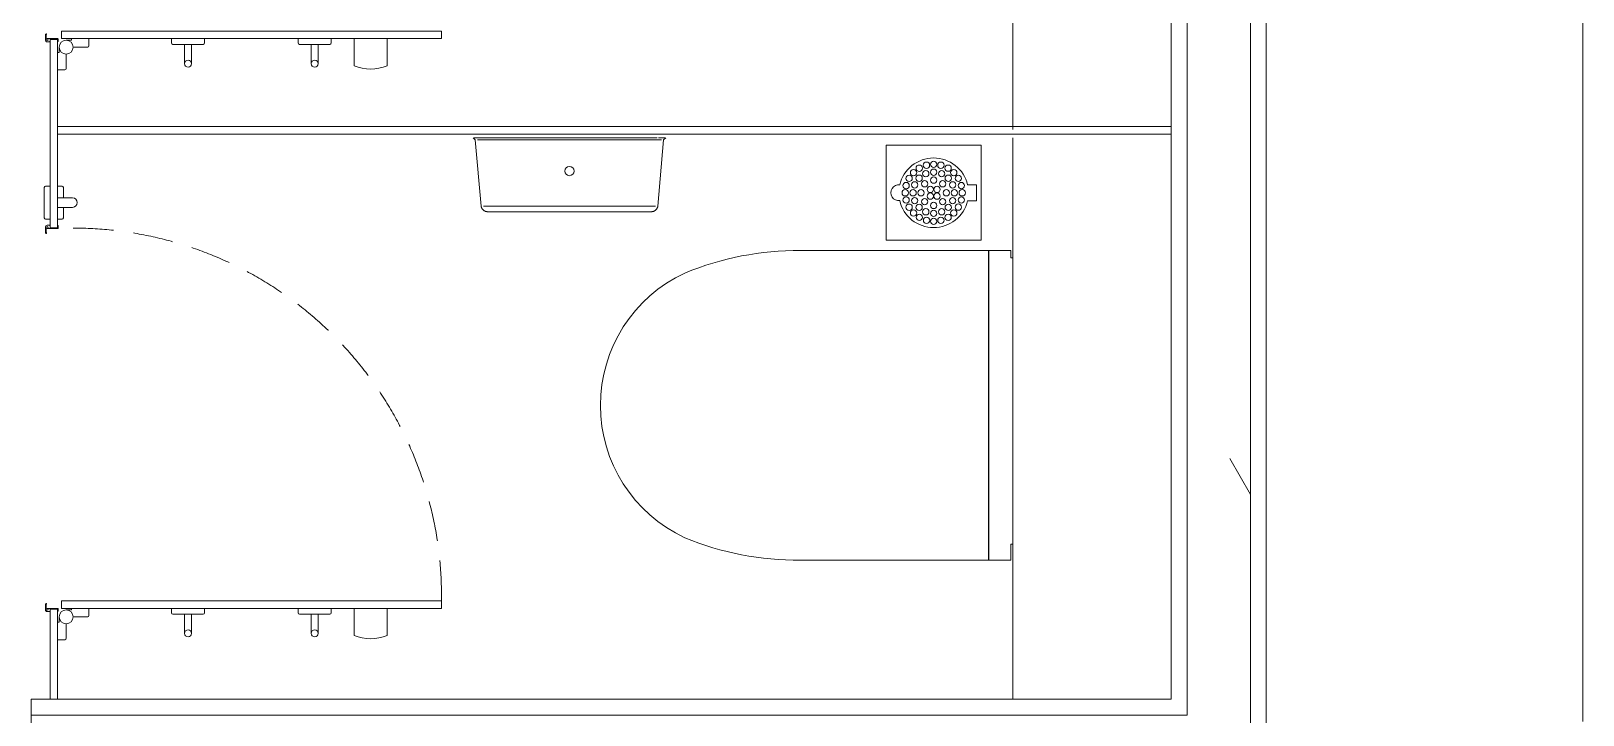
# Model space of a CAD drawing. Header units: millimetres. Extents: x -1834842 to 700335, y -490313101 to 518363.
# Drawn here: x -1238547 to -1236097, y 224704 to 225785 of the extents above; entities that cross this region are included whole.
import ezdxf

# ---------------------------------------------------------------- set-up
doc = ezdxf.new("R2010")
doc.units = ezdxf.units.MM
doc.header["$LTSCALE"] = 0.5
doc.linetypes.add('DASHED', pattern=[19.05, 12.7, -6.35])
doc.layers.get('0').update_dxf_attribs({"color": 8})
for name, color, linetype, lineweight in [('0-1', 8, 'Continuous', 5), ('A-_FURT----_E', 6, 'Continuous', 9), ('A-_WALL----_H-1', 7, 'Continuous', 9)]:
    doc.layers.add(name, color=color, linetype=linetype, lineweight=lineweight)
doc.layers.add('0-LOWER ROOF', color=7, linetype='Continuous')
for name, color, linetype, lineweight, true_color in [('A-_GENM----_M', 6, 'Continuous', 9, 0xff00ff), ('A-_WALL----_E', 6, 'Continuous', 9, 0xff00ff), ('A-_WALLPRTN_E-1', 6, 'Continuous', 18, 0xff00ff), ('M-_SANIFIXR_E', 6, 'Continuous', 9, 0xff00ff)]:
    doc.layers.add(name, color=color, linetype=linetype, lineweight=lineweight, true_color=true_color)

# ---------------------------------------------------------------- blocks, each defined once
blk = doc.blocks.new('1599_DB_A_BLK3_1STGD_R21_rvt-2-BLK 2 LOWER ROOF PLAN')
at = {"color": 8}
for p, q in [((-164738.5, -125336.9), (-164138.5, -125336.9)), ((-164738.5, -125348.9), (-164738.5, -125336.9)), ((-164138.5, -125336.9), (-164138.5, -125348.9)), ((-164763.7, -125350.9), (-164763.7, -125342.9)), ((-164762.5, -125342.9), (-164762.5, -125350.6)), ((-164760.7, -125349.4), (-164760.7, -125348.9)), ((-164760.7, -125348.9), (-164744.2, -125348.9)), ((-164757.4, -125353.9), (-164760.7, -125353.9)), ((-164756.4, -125648.9), (-164756.4, -125348.9)), ((-164756.4, -125348.9), (-164744.4, -125348.9)), ((-164744.4, -125350.1), (-164756.4, -125350.1)), ((-164756.4, -125350.1), (-164756.4, -125352.9)), ((-164744.4, -125348.9), (-164744.4, -125648.9)), ((-164744.4, -125353.9), (-164744.4, -125350.1)), ((-164743.7, -125349.4), (-164743.7, -125352.9)), ((-164742, -125370.9), (-164742, -125362.4)), ((-164138.5, -125348.9), (-164738.5, -125348.9)), ((-164722.4, -125351.3), (-164730.9, -125351.3)), ((-164694.9, -125348.9), (-164722.4, -125348.9)), ((-164722.4, -125348.9), (-164722.4, -125351.3)), ((-164719.9, -125362.4), (-164696.9, -125362.4)), ((-164694.9, -125360.4), (-164694.9, -125348.9)), ((-164564.5, -125355.9), (-164564.5, -125348.9)), ((-164514.5, -125357.9), (-164562.5, -125357.9)), ((-164544, -125388.4), (-164544, -125357.9)), ((-164533, -125388.4), (-164533, -125357.9)), ((-164512.5, -125348.9), (-164512.5, -125355.9)), ((-164364.5, -125355.9), (-164364.5, -125348.9)), ((-164314.5, -125357.9), (-164362.5, -125357.9)), ((-164344, -125388.4), (-164344, -125357.9)), ((-164333, -125388.4), (-164333, -125357.9)), ((-164312.5, -125348.9), (-164312.5, -125355.9)), ((-164276.4, -125348.9), (-164276.4, -125391.9)), ((-164224.4, -125391.9), (-164224.4, -125348.9)), ((-164744.4, -125398.4), (-164744.4, -125370.9)), ((-164744.4, -125370.9), (-164742, -125370.9)), ((-164730.9, -125373.4), (-164730.9, -125396.4)), ((-164732.9, -125398.4), (-164744.4, -125398.4)), ((-164744.4, -125499.9), (-164744.4, -125487.9)), ((-164744.4, -125487.9), (-162986.4, -125487.9)), ((-162986.4, -125487.9), (-162986.4, -125499.9)), ((-162986.4, -125499.9), (-164744.4, -125499.9)), ((-164765.4, -125583.9), (-164765.4, -125631.9)), ((-164756.4, -125581.9), (-164763.4, -125581.9)), ((-164744.4, -125581.9), (-164737.4, -125581.9)), ((-164735.4, -125583.9), (-164735.4, -125600.4)), ((-164744.4, -125600.4), (-164720.9, -125600.4)), ((-164756.4, -125633.9), (-164763.4, -125633.9)), ((-164744.4, -125615.4), (-164720.9, -125615.4)), ((-164744.4, -125633.9), (-164737.4, -125633.9)), ((-164735.4, -125615.4), (-164735.4, -125631.9)), ((-164763.7, -125646.7), (-164763.7, -125654.7)), ((-164762.5, -125654.7), (-164762.5, -125647)), ((-164757.4, -125643.7), (-164760.7, -125643.7)), ((-164760.7, -125648.2), (-164760.7, -125648.7)), ((-164760.7, -125648.7), (-164744.2, -125648.7)), ((-164756.4, -125647.5), (-164756.4, -125644.7)), ((-164744.4, -125647.5), (-164756.4, -125647.5)), ((-164744.4, -125648.9), (-164756.4, -125648.9)), ((-164744.4, -125643.7), (-164744.4, -125647.5)), ((-164743.7, -125648.2), (-164743.7, -125644.7)), ((-164763.7, -126250.9), (-164763.7, -126242.9)), ((-164762.5, -126242.9), (-164762.5, -126250.6)), ((-164738.5, -126236.9), (-164138.5, -126236.9)), ((-164738.5, -126248.9), (-164738.5, -126236.9)), ((-164138.5, -126236.9), (-164138.5, -126248.9)), ((-164760.7, -126249.4), (-164760.7, -126248.9)), ((-164760.7, -126248.9), (-164744.2, -126248.9)), ((-164757.4, -126253.9), (-164760.7, -126253.9)), ((-164756.4, -126248.9), (-164744.4, -126248.9)), ((-164756.4, -126392.4), (-164756.4, -126248.9)), ((-164744.4, -126250.1), (-164756.4, -126250.1)), ((-164756.4, -126250.1), (-164756.4, -126252.9)), ((-164744.4, -126248.9), (-164744.4, -126392.4)), ((-164744.4, -126253.9), (-164744.4, -126250.1)), ((-164744.4, -126298.4), (-164744.4, -126270.9)), ((-164744.4, -126270.9), (-164742, -126270.9)), ((-164743.7, -126249.4), (-164743.7, -126252.9)), ((-164742, -126270.9), (-164742, -126262.4)), ((-164138.5, -126248.9), (-164738.5, -126248.9)), ((-164722.4, -126251.3), (-164730.9, -126251.3)), ((-164694.9, -126248.9), (-164722.4, -126248.9)), ((-164722.4, -126248.9), (-164722.4, -126251.3)), ((-164719.9, -126262.4), (-164696.9, -126262.4)), ((-164694.9, -126260.4), (-164694.9, -126248.9)), ((-164564.5, -126255.9), (-164564.5, -126248.9)), ((-164514.5, -126257.9), (-164562.5, -126257.9)), ((-164544, -126288.4), (-164544, -126257.9)), ((-164533, -126288.4), (-164533, -126257.9)), ((-164512.5, -126248.9), (-164512.5, -126255.9)), ((-164364.5, -126255.9), (-164364.5, -126248.9)), ((-164314.5, -126257.9), (-164362.5, -126257.9)), ((-164344, -126288.4), (-164344, -126257.9)), ((-164333, -126288.4), (-164333, -126257.9)), ((-164312.5, -126248.9), (-164312.5, -126255.9)), ((-164276.4, -126248.9), (-164276.4, -126291.9)), ((-164224.4, -126291.9), (-164224.4, -126248.9)), ((-164730.9, -126273.4), (-164730.9, -126296.4)), ((-164732.9, -126298.4), (-164744.4, -126298.4)), ((-164744.4, -126392.4), (-164756.4, -126392.4))]:
    blk.add_line(p, q, dxfattribs=at)
for centre, radius in [((-164730.9, -125362.4), 11), ((-164538.5, -125388.4), 5.5), ((-164338.5, -125388.4), 5.5), ((-164730.9, -126262.4), 11), ((-164538.5, -126288.4), 5.5), ((-164338.5, -126288.4), 5.5)]:
    blk.add_circle(centre, radius, dxfattribs=at)
for centre, radius, start, end in [((-164761.7, -125342.9), 2, 115, 180), ((-164762.3, -125341.6), 0.6, 295, 115), ((-164760.7, -125350.9), 3, 180, 270), ((-164761.7, -125342.9), 0.8, 115, 180), ((-164760.8, -125350.1), 1.76, 196.6334, 273.8109), ((-164760.7, -125350.6), 1.25, 270, 90), ((-164757.4, -125352.9), 1, 270, 0), ((-164744.7, -125352.9), 1, 287.4576, 360), ((-164744.2, -125349.4), 0.5, 0, 90), ((-164696.9, -125360.4), 2, 270, 0), ((-164562.5, -125355.9), 2, 180, 270), ((-164514.5, -125355.9), 2, 270, 0), ((-164362.5, -125355.9), 2, 180, 270), ((-164314.5, -125355.9), 2, 270, 0), ((-164732.9, -125396.4), 2, 270, 0), ((-164250.4, -125326.8), 70.1, 248.2289, 291.7711), ((-164763.4, -125583.9), 2, 90, 180), ((-164737.4, -125583.9), 2, 0, 90), ((-164720.9, -125607.9), 7.5, 270, 90), ((-164763.4, -125631.9), 2, 180, 270), ((-164737.4, -125631.9), 2, 270, 0), ((-164760.7, -125646.7), 3, 90, 180), ((-164761.7, -125654.7), 2, 180, 245), ((-164760.8, -125647.5), 1.76, 86.1891, 163.3666), ((-164761.7, -125654.7), 0.8, 180, 245), ((-164762.3, -125656), 0.6, 245, 65), ((-164760.7, -125647), 1.25, 270, 90), ((-164757.4, -125644.7), 1, 0, 90), ((-164744.7, -125644.7), 1, 0, 72.5424), ((-164744.2, -125648.2), 0.5, 270, 0), ((-164761.7, -126242.9), 2, 115, 180), ((-164762.3, -126241.6), 0.6, 295, 115), ((-164761.7, -126242.9), 0.8, 115, 180), ((-164760.7, -126250.9), 3, 180, 270), ((-164760.8, -126250.1), 1.76, 196.6334, 273.8109), ((-164760.7, -126250.6), 1.25, 270, 90), ((-164757.4, -126252.9), 1, 270, 0), ((-164744.7, -126252.9), 1, 287.4576, 360), ((-164744.2, -126249.4), 0.5, 0, 90), ((-164696.9, -126260.4), 2, 270, 0), ((-164562.5, -126255.9), 2, 180, 270), ((-164514.5, -126255.9), 2, 270, 0), ((-164362.5, -126255.9), 2, 180, 270), ((-164314.5, -126255.9), 2, 270, 0), ((-164732.9, -126296.4), 2, 270, 0), ((-164250.4, -126226.8), 70.1, 248.2289, 291.7711)]:
    blk.add_arc(centre, radius, start, end, dxfattribs=at)
at = {"color": 8, "linetype": 'DASHED', "ltscale": 10}
blk.add_arc((-164719.2, -126229), 580.8, 359.2194, 92.5231, dxfattribs=at)
at = {"layer": 'A-_FURT----_E', "color": 8}
for p, q in [((-164088.6, -125505.4), (-164085, -125508.9)), ((-163936.4, -125505.4), (-164087, -125505.4)), ((-164087, -125505.4), (-163936.4, -125505.4)), ((-164085, -125508.9), (-164075.9, -125613.3)), ((-163936.4, -125508.9), (-164081.7, -125508.9)), ((-164073.2, -125508.4), (-164073.2, -125508.4)), ((-163996.9, -125508.9), (-163936.4, -125508.9)), ((-163936.4, -125505.4), (-163797.9, -125505.4)), ((-163797.9, -125505.4), (-163936.4, -125505.4)), ((-163936.4, -125508.9), (-163875.8, -125508.9)), ((-163791.1, -125508.9), (-163936.4, -125508.9)), ((-163799.5, -125508.4), (-163799.5, -125508.4)), ((-163796.8, -125613.3), (-163787.7, -125508.9)), ((-163796, -125505.4), (-163785.7, -125505.4)), ((-163785.7, -125505.4), (-163796, -125505.4)), ((-163787.7, -125508.9), (-163784.2, -125505.4)), ((-164075.8, -125613.7), (-164075.9, -125613.3)), ((-164075.7, -125614.1), (-164075.8, -125613.7)), ((-164075.6, -125614.6), (-164075.7, -125614.1)), ((-164075.5, -125615), (-164075.6, -125614.6)), ((-164075.3, -125615.4), (-164075.5, -125615)), ((-164075.2, -125615.8), (-164075.3, -125615.4)), ((-164075, -125616.2), (-164075.2, -125615.8)), ((-164074.8, -125616.6), (-164075, -125616.2)), ((-164074.6, -125617), (-164074.8, -125616.6)), ((-164074.3, -125617.3), (-164074.6, -125617)), ((-164074.1, -125617.7), (-164074.3, -125617.3)), ((-164073.8, -125618.1), (-164074.1, -125617.7)), ((-164073.6, -125618.4), (-164073.8, -125618.1)), ((-164073.3, -125618.7), (-164073.6, -125618.4)), ((-164073, -125619), (-164073.3, -125618.7)), ((-164072.7, -125619.4), (-164073, -125619)), ((-164072.3, -125619.7), (-164072.7, -125619.4)), ((-164072, -125619.9), (-164072.3, -125619.7)), ((-164072.1, -125613.3), (-163936.4, -125613.3)), ((-164071.7, -125620.2), (-164072, -125619.9)), ((-164071.3, -125620.5), (-164071.7, -125620.2)), ((-164070.9, -125620.7), (-164071.3, -125620.5)), ((-164070.6, -125620.9), (-164070.9, -125620.7)), ((-164070.2, -125621.1), (-164070.6, -125620.9)), ((-164069.8, -125621.3), (-164070.2, -125621.1)), ((-164069.4, -125621.5), (-164069.8, -125621.3)), ((-164069, -125621.7), (-164069.4, -125621.5)), ((-164068.6, -125621.8), (-164069, -125621.7)), ((-164068.2, -125621.9), (-164068.6, -125621.8)), ((-164067.7, -125622.1), (-164068.2, -125621.9)), ((-164067.3, -125622.2), (-164067.7, -125622.1)), ((-164066.9, -125622.2), (-164067.3, -125622.2)), ((-164066.4, -125622.3), (-164066.9, -125622.2)), ((-164066, -125622.3), (-164066.4, -125622.3)), ((-164065.6, -125622.4), (-164066, -125622.3)), ((-164065.1, -125622.4), (-164065.6, -125622.4)), ((-164065.1, -125622.4), (-164065, -125622.4)), ((-164065, -125622.4), (-164065.1, -125622.4)), ((-164065.1, -125622.4), (-164065.1, -125622.4)), ((-164065, -125622.4), (-164064.7, -125622.4)), ((-164064.6, -125622.4), (-164065, -125622.4)), ((-164064.7, -125622.4), (-164064.2, -125622.4)), ((-164064, -125622.4), (-164064.6, -125622.4)), ((-164064.2, -125622.4), (-164063.5, -125622.4)), ((-164063.2, -125622.4), (-164064, -125622.4)), ((-164063.5, -125622.4), (-164062.6, -125622.4)), ((-164062.3, -125622.4), (-164063.2, -125622.4)), ((-164062.6, -125622.4), (-164061.4, -125622.4)), ((-164061.1, -125622.4), (-164062.3, -125622.4)), ((-164061.4, -125622.4), (-164060.1, -125622.4)), ((-164059.7, -125622.4), (-164061.1, -125622.4)), ((-164060.1, -125622.4), (-164058.6, -125622.4)), ((-164058.1, -125622.4), (-164059.7, -125622.4)), ((-164058.6, -125622.4), (-164056.9, -125622.4)), ((-164056.4, -125622.4), (-164058.1, -125622.4)), ((-164056.9, -125622.4), (-164055, -125622.4)), ((-164054.4, -125622.4), (-164056.4, -125622.4)), ((-164055, -125622.4), (-164052.9, -125622.4)), ((-164052.3, -125622.4), (-164054.4, -125622.4)), ((-164052.9, -125622.4), (-164050.6, -125622.4)), ((-164049.9, -125622.4), (-164052.3, -125622.4)), ((-164050.6, -125622.4), (-164048.1, -125622.4)), ((-164047.4, -125622.4), (-164049.9, -125622.4)), ((-164048.1, -125622.4), (-164045.5, -125622.4)), ((-164044.7, -125622.4), (-164047.4, -125622.4)), ((-164045.5, -125622.4), (-164042.6, -125622.4)), ((-164041.8, -125622.4), (-164044.7, -125622.4)), ((-164042.6, -125622.4), (-164039.6, -125622.4)), ((-164038.8, -125622.4), (-164041.8, -125622.4)), ((-164039.6, -125622.4), (-164036.5, -125622.4)), ((-164035.6, -125622.4), (-164038.8, -125622.4)), ((-164036.5, -125622.4), (-164033.2, -125622.4)), ((-164032.2, -125622.4), (-164035.6, -125622.4)), ((-164033.2, -125622.4), (-164029.7, -125622.4)), ((-164028.7, -125622.4), (-164032.2, -125622.4)), ((-164029.7, -125622.4), (-164026.1, -125622.4)), ((-164025.1, -125622.4), (-164028.7, -125622.4)), ((-164026.1, -125622.4), (-164022.3, -125622.4)), ((-164021.3, -125622.4), (-164025.1, -125622.4)), ((-164022.3, -125622.4), (-164018.4, -125622.4)), ((-164017.3, -125622.4), (-164021.3, -125622.4)), ((-164018.4, -125622.4), (-164014.4, -125622.4)), ((-164013.3, -125622.4), (-164017.3, -125622.4)), ((-164014.4, -125622.4), (-164010.2, -125622.4)), ((-164009.1, -125622.4), (-164013.3, -125622.4)), ((-164010.2, -125622.4), (-164005.9, -125622.4)), ((-164004.8, -125622.4), (-164009.1, -125622.4)), ((-164005.9, -125622.4), (-164001.5, -125622.4)), ((-164000.3, -125622.4), (-164004.8, -125622.4)), ((-164001.5, -125622.4), (-163997.1, -125622.4)), ((-163995.8, -125622.4), (-164000.3, -125622.4)), ((-163997.1, -125622.4), (-163992.5, -125622.4)), ((-163991.2, -125622.4), (-163995.8, -125622.4)), ((-163992.5, -125622.4), (-163987.8, -125622.4)), ((-163986.5, -125622.4), (-163991.2, -125622.4)), ((-163987.8, -125622.4), (-163983, -125622.4)), ((-163981.7, -125622.4), (-163986.5, -125622.4)), ((-163983, -125622.4), (-163978.2, -125622.4)), ((-163976.9, -125622.4), (-163981.7, -125622.4)), ((-163978.2, -125622.4), (-163973.3, -125622.4)), ((-163972, -125622.4), (-163976.9, -125622.4)), ((-163973.3, -125622.4), (-163968.3, -125622.4)), ((-163967, -125622.4), (-163972, -125622.4)), ((-163968.3, -125622.4), (-163963.3, -125622.4)), ((-163962, -125622.4), (-163967, -125622.4)), ((-163963.3, -125622.4), (-163958.3, -125622.4)), ((-163956.9, -125622.4), (-163962, -125622.4)), ((-163958.3, -125622.4), (-163953.2, -125622.4)), ((-163951.8, -125622.4), (-163956.9, -125622.4)), ((-163953.2, -125622.4), (-163948, -125622.4)), ((-163946.7, -125622.4), (-163951.8, -125622.4)), ((-163948, -125622.4), (-163942.9, -125622.4)), ((-163941.5, -125622.4), (-163946.7, -125622.4)), ((-163942.9, -125622.4), (-163937.8, -125622.4)), ((-163936.4, -125622.4), (-163941.5, -125622.4)), ((-163937.8, -125622.4), (-163936.4, -125622.4)), ((-163936.4, -125613.3), (-163800.6, -125613.3)), ((-163935, -125622.4), (-163936.4, -125622.4)), ((-163936.4, -125622.4), (-163931.2, -125622.4)), ((-163929.8, -125622.4), (-163935, -125622.4)), ((-163931.2, -125622.4), (-163926.1, -125622.4)), ((-163924.7, -125622.4), (-163929.8, -125622.4)), ((-163926.1, -125622.4), (-163921, -125622.4)), ((-163919.6, -125622.4), (-163924.7, -125622.4)), ((-163921, -125622.4), (-163915.9, -125622.4)), ((-163914.5, -125622.4), (-163919.6, -125622.4)), ((-163915.9, -125622.4), (-163910.8, -125622.4)), ((-163909.4, -125622.4), (-163914.5, -125622.4)), ((-163910.8, -125622.4), (-163905.8, -125622.4)), ((-163904.4, -125622.4), (-163909.4, -125622.4)), ((-163905.8, -125622.4), (-163900.8, -125622.4)), ((-163899.5, -125622.4), (-163904.4, -125622.4)), ((-163900.8, -125622.4), (-163895.9, -125622.4)), ((-163894.6, -125622.4), (-163899.5, -125622.4)), ((-163895.9, -125622.4), (-163891, -125622.4)), ((-163889.7, -125622.4), (-163894.6, -125622.4)), ((-163891, -125622.4), (-163886.2, -125622.4)), ((-163885, -125622.4), (-163889.7, -125622.4)), ((-163886.2, -125622.4), (-163881.5, -125622.4)), ((-163880.3, -125622.4), (-163885, -125622.4)), ((-163881.5, -125622.4), (-163876.9, -125622.4)), ((-163875.7, -125622.4), (-163880.3, -125622.4)), ((-163876.9, -125622.4), (-163872.4, -125622.4)), ((-163871.2, -125622.4), (-163875.7, -125622.4)), ((-163872.4, -125622.4), (-163868, -125622.4)), ((-163866.8, -125622.4), (-163871.2, -125622.4)), ((-163868, -125622.4), (-163863.7, -125622.4)), ((-163862.5, -125622.4), (-163866.8, -125622.4)), ((-163863.7, -125622.4), (-163859.5, -125622.4)), ((-163858.4, -125622.4), (-163862.5, -125622.4)), ((-163859.5, -125622.4), (-163855.4, -125622.4)), ((-163854.3, -125622.4), (-163858.4, -125622.4)), ((-163855.4, -125622.4), (-163851.5, -125622.4)), ((-163850.4, -125622.4), (-163854.3, -125622.4)), ((-163851.5, -125622.4), (-163847.7, -125622.4)), ((-163846.7, -125622.4), (-163850.4, -125622.4)), ((-163847.7, -125622.4), (-163844, -125622.4)), ((-163843, -125622.4), (-163846.7, -125622.4)), ((-163844, -125622.4), (-163840.5, -125622.4)), ((-163839.6, -125622.4), (-163843, -125622.4)), ((-163840.5, -125622.4), (-163837.1, -125622.4)), ((-163836.3, -125622.4), (-163839.6, -125622.4)), ((-163837.1, -125622.4), (-163833.9, -125622.4)), ((-163833.1, -125622.4), (-163836.3, -125622.4)), ((-163833.9, -125622.4), (-163830.9, -125622.4)), ((-163830.1, -125622.4), (-163833.1, -125622.4)), ((-163830.9, -125622.4), (-163828, -125622.4)), ((-163827.3, -125622.4), (-163830.1, -125622.4)), ((-163828, -125622.4), (-163825.3, -125622.4)), ((-163824.6, -125622.4), (-163827.3, -125622.4)), ((-163825.3, -125622.4), (-163822.8, -125622.4)), ((-163822.2, -125622.4), (-163824.6, -125622.4)), ((-163822.8, -125622.4), (-163820.5, -125622.4)), ((-163819.9, -125622.4), (-163822.2, -125622.4)), ((-163820.5, -125622.4), (-163818.3, -125622.4)), ((-163817.8, -125622.4), (-163819.9, -125622.4)), ((-163818.3, -125622.4), (-163816.4, -125622.4)), ((-163815.9, -125622.4), (-163817.8, -125622.4)), ((-163816.4, -125622.4), (-163814.6, -125622.4)), ((-163814.2, -125622.4), (-163815.9, -125622.4)), ((-163814.6, -125622.4), (-163813, -125622.4)), ((-163812.6, -125622.4), (-163814.2, -125622.4)), ((-163813, -125622.4), (-163811.6, -125622.4)), ((-163811.3, -125622.4), (-163812.6, -125622.4)), ((-163811.6, -125622.4), (-163810.5, -125622.4)), ((-163810.2, -125622.4), (-163811.3, -125622.4)), ((-163810.5, -125622.4), (-163809.5, -125622.4)), ((-163809.3, -125622.4), (-163810.2, -125622.4)), ((-163809.5, -125622.4), (-163808.7, -125622.4)), ((-163808.5, -125622.4), (-163809.3, -125622.4)), ((-163808.7, -125622.4), (-163808.2, -125622.4)), ((-163808, -125622.4), (-163808.5, -125622.4)), ((-163808.2, -125622.4), (-163807.8, -125622.4)), ((-163807.7, -125622.4), (-163808, -125622.4)), ((-163807.8, -125622.4), (-163807.6, -125622.4)), ((-163807.6, -125622.4), (-163807.7, -125622.4)), ((-163807.6, -125622.4), (-163807.6, -125622.4)), ((-163807.2, -125622.4), (-163807.6, -125622.4)), ((-163806.8, -125622.3), (-163807.2, -125622.4)), ((-163806.4, -125622.3), (-163806.8, -125622.3)), ((-163805.9, -125622.2), (-163806.4, -125622.3)), ((-163805.5, -125622.2), (-163805.9, -125622.2)), ((-163805.1, -125622.1), (-163805.5, -125622.2)), ((-163804.6, -125622), (-163805.1, -125622.1)), ((-163804.2, -125621.8), (-163804.6, -125622)), ((-163803.8, -125621.7), (-163804.2, -125621.8)), ((-163803.4, -125621.5), (-163803.8, -125621.7)), ((-163803, -125621.3), (-163803.4, -125621.5)), ((-163802.6, -125621.2), (-163803, -125621.3)), ((-163802.2, -125620.9), (-163802.6, -125621.2)), ((-163801.8, -125620.7), (-163802.2, -125620.9)), ((-163801.5, -125620.5), (-163801.8, -125620.7)), ((-163801.1, -125620.2), (-163801.5, -125620.5)), ((-163800.8, -125620), (-163801.1, -125620.2)), ((-163800.4, -125619.7), (-163800.8, -125620)), ((-163800.1, -125619.4), (-163800.4, -125619.7)), ((-163799.8, -125619.1), (-163800.1, -125619.4)), ((-163799.5, -125618.8), (-163799.8, -125619.1)), ((-163799.2, -125618.4), (-163799.5, -125618.8)), ((-163798.9, -125618.1), (-163799.2, -125618.4)), ((-163798.7, -125617.7), (-163798.9, -125618.1)), ((-163798.4, -125617.4), (-163798.7, -125617.7)), ((-163798.2, -125617), (-163798.4, -125617.4)), ((-163798, -125616.6), (-163798.2, -125617)), ((-163797.8, -125616.2), (-163798, -125616.6)), ((-163797.6, -125615.8), (-163797.8, -125616.2)), ((-163797.4, -125615.4), (-163797.6, -125615.8)), ((-163797.3, -125615), (-163797.4, -125615.4)), ((-163797.1, -125614.6), (-163797.3, -125615)), ((-163797, -125614.2), (-163797.1, -125614.6)), ((-163796.9, -125613.7), (-163797, -125614.2)), ((-163796.8, -125613.3), (-163796.9, -125613.7))]:
    blk.add_line(p, q, dxfattribs=at)
for start, end in [(0, 180), (180, 0)]:
    blk.add_arc((-163936.4, -125558), 7.38, start, end, dxfattribs=at)
at = {"layer": 'A-_GENM----_M', "color": 8}
for p, q in [((-162836.4, -123577.4), (-162836.4, -126427.4)), ((-162336.4, -126427.4), (-162336.4, -123577.4)), ((-162986.4, -126392.4), (-162986.4, -123702.4)), ((-163236.4, -124605.4), (-163236.4, -125492.4)), ((-163236.4, -125505.4), (-163236.4, -126392.4)), ((-163236.4, -126392.4), (-162986.4, -126392.4))]:
    blk.add_line(p, q, dxfattribs=at)
at = {"layer": 'A-_WALL----_E', "color": 8}
for p, q in [((-162961.4, -126417.4), (-162961.4, -123702.4)), ((-164786.4, -126417.4), (-162986.4, -126417.4)), ((-162961.4, -126417.4), (-162986.4, -126417.4))]:
    blk.add_line(p, q, dxfattribs=at)
at = {"layer": 'A-_WALL----_H-1', "color": 8}
blk.add_line((-162861.4, -126068.9), (-162894.1, -126012.2), dxfattribs=at)
at = {"layer": 'A-_WALLPRTN_E-1', "color": 8}
for p, q in [((-162861.4, -130142.4), (-162861.4, -123602.4)), ((-162861.4, -123602.4), (-162861.4, -130142.4)), ((-162836.4, -130142.4), (-162836.4, -123602.4)), ((-162986.4, -123727.4), (-162986.4, -126392.4)), ((-162986.4, -126392.4), (-164786.4, -126392.4)), ((-164786.4, -126392.4), (-164786.4, -126517.4))]:
    blk.add_line(p, q, dxfattribs=at)
at = {"layer": 'M-_SANIFIXR_E', "color": 8}
for p, q in [((-163286.4, -125517.4), (-163436.4, -125517.4)), ((-163436.4, -125517.4), (-163436.4, -125667.4)), ((-163286.4, -125667.4), (-163286.4, -125517.4)), ((-163293.9, -125579.9), (-163307.8, -125579.9)), ((-163293.9, -125604.9), (-163293.9, -125579.9)), ((-163307.8, -125604.9), (-163293.9, -125604.9)), ((-163571.6, -125683.7), (-163239.5, -125683.7)), ((-163436.4, -125667.4), (-163286.4, -125667.4)), ((-163275.1, -125684.3), (-163275.1, -126171.8)), ((-163274.4, -125684.3), (-163275.1, -125684.3)), ((-163274.4, -126171.8), (-163274.4, -125684.3)), ((-163239.5, -125683.7), (-163239.5, -125695.1)), ((-163239.5, -125695.1), (-163236.4, -125695.1)), ((-163239.5, -126147.6), (-163239.5, -126172.9)), ((-163236.4, -126147.6), (-163239.5, -126147.6)), ((-163239.5, -126172.9), (-163571.6, -126172.9)), ((-163275.1, -126171.8), (-163274.4, -126171.8))]:
    blk.add_line(p, q, dxfattribs=at)
for centre in [(-163393.2, -125560.6), (-163384.2, -125553.6), (-163373.8, -125562.3), (-163372.8, -125548.8), (-163361.4, -125547.4), (-163361.4, -125559.9), (-163350, -125548.8), (-163348.9, -125562.3), (-163338.6, -125553.5), (-163329.6, -125560.6), (-163404.9, -125581), (-163400.2, -125569.6), (-163391.4, -125579.9), (-163384.4, -125569.4), (-163375.5, -125578.2), (-163366.7, -125587.1), (-163361.4, -125572.4), (-163356.1, -125587.1), (-163347.2, -125578.2), (-163338.4, -125569.4), (-163331.3, -125579.9), (-163322.6, -125569.6), (-163317.8, -125581), (-163406.4, -125592.4), (-163404.9, -125603.8), (-163400.2, -125615.2), (-163393.9, -125592.4), (-163391.4, -125604.8), (-163384.4, -125615.4), (-163381.4, -125592.4), (-163375.5, -125606.5), (-163366.7, -125597.7), (-163361.4, -125612.4), (-163356.1, -125597.7), (-163347.2, -125606.5), (-163341.4, -125592.4), (-163338.4, -125615.4), (-163331.3, -125604.8), (-163328.9, -125592.4), (-163322.5, -125615.1), (-163317.8, -125603.7), (-163316.4, -125592.4), (-163393.2, -125624.2), (-163384.1, -125631.2), (-163373.8, -125622.4), (-163372.7, -125635.9), (-163361.4, -125624.9), (-163361.4, -125637.4), (-163350, -125635.9), (-163348.9, -125622.4), (-163338.6, -125631.2), (-163329.6, -125624.2)]:
    blk.add_circle(centre, 5, dxfattribs=at)
for centre, radius, start, end in [((-163361.4, -125592.4), 55, 13.1366, 166.95), ((-163416.4, -125592.4), 12.5, 83.475, 276.525), ((-163361.4, -125592.4), 55, 193.05, 346.8634), ((-163574.9, -126154.1), 470.5, 89.6016, 112.4039), ((-163656.8, -125928.3), 230.7, 114.9793, 245.0207), ((-163574.9, -125702.4), 470.5, 247.5961, 270.3984)]:
    blk.add_arc(centre, radius, start, end, dxfattribs=at)
blk = doc.blocks.new('BLK2-LOWER ROOF')
at = {"layer": '0-1'}
blk.add_blockref('1599_DB_A_BLK3_1STGD_R21_rvt-2-BLK 2 LOWER ROOF PLAN', (89296.6, 0), dxfattribs=at)

msp = doc.modelspace()

# ---------------------------------------------------------------- block references
at = {"layer": '0-LOWER ROOF', "color": 6}
msp.add_blockref('BLK2-LOWER ROOF', (-1163057.1, 351121.7), dxfattribs=at)

doc.saveas('drawing.dxf')
